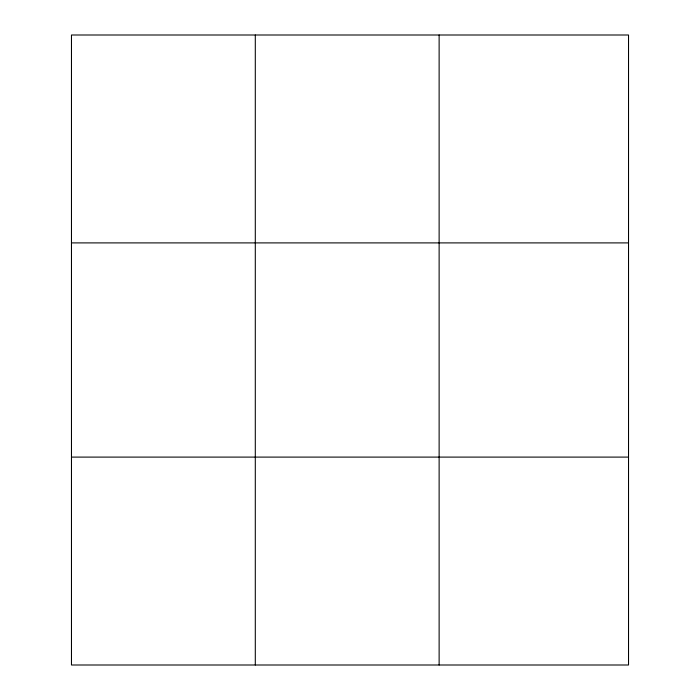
<?xml version="1.0" encoding="UTF-8"?>
<svg xmlns="http://www.w3.org/2000/svg" width="700" height="700" viewBox="0 0 700 700"><rect width="100%" height="100%" fill="white"/><g stroke="black" fill="none" stroke-linecap="round" stroke-linejoin="round"><path stroke-width="1.05" d="M255.299 35L255.299 665M439.127 35L439.127 665M71.47 242.9L628.53 242.9M71.47 457.1L628.53 457.1M628.53 561.05L628.53 665L71.47 665L71.47 35L628.53 35L628.53 561.05"/></g></svg>
